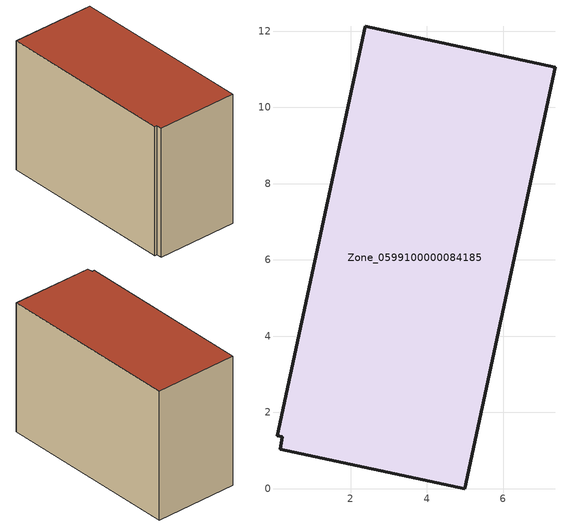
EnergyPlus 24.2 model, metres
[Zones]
Zone_0599100000084185
 floor ground (C_G): 0.16,1.04 0.21,1.36 0.07,1.38 2.38,12.12 7.36,11.05 4.99,0 z0
 wall outside (C_F): 4.99,0 7.36,11.05 2.38,12.12 0.07,1.38 0.21,1.36 0.16,1.04 4.99,0 z0:7.99
 roof outside (C_R): 0.21,1.36 0.16,1.04 4.99,0 7.36,11.05 2.38,12.12 0.07,1.38 z7.99
[BUILDING]
Pand.0599100000084185: North Axis=0; Terrain=City; Loads Convergence Tolerance Value=0.04; Temperature Convergence Tolerance Value=0.4; Solar Distribution=FullExterior; Maximum Number of Warmup Days=25; Minimum Number of Warmup Days=1
[Site:Location]
Rotterdam.The.Hague.AP_ZH_NLD Design_Conditions: Latitude=51.96; Longitude=4.45; Time Zone=1; Elevation=-4.5
[SITE:GROUNDTEMPERATURE:BUILDINGSURFACE]
18, 18, 18, 18, 18, 18, 18, 18, 18, 18, 18, 18
[MATERIAL] Thermal Absorptance=0.9; Solar Absorptance=0.7; Visible Absorptance=0.7
Name | Roughness | Thickness | Conductivity | Density | Specific Heat
G.TI.1975-1991 | MediumSmooth | 0.15 | 0.288461 | 540 | 1210
F.TI.1975-1991 | Rough | 0.3 | 0.230769 | 1920 | 840
R.TI.1975-1991 | MediumRough | 0.2 | 0.153846 | 1500 | 1000
[CONSTRUCTION]
C_G: G.TI.1975-1991
C_F: F.TI.1975-1991
C_R: R.TI.1975-1991
[ZONE]
Zone_0599100000084185: Type=1; Multiplier=1; Ceiling Height=Autocalculate; Volume=Autocalculate; Floor Area=autocalculate; Part of Total Floor Area=Yes
[ZONEINFILTRATION:DESIGNFLOWRATE]
Infil_Zone_0599100000084185: Zone or ZoneList or Space or SpaceList=Zone_0599100000084185; Schedule=AlwaysOn; Design Flow Rate Calculation Method=Flow/Area; Flow Rate per Floor Area=0.003; Constant Term Coefficient=1; Temperature Term Coefficient=0; Velocity Term Coefficient=0; Velocity Squared Term Coefficient=0
[HVACTEMPLATE:ZONE:IDEALLOADSAIRSYSTEM]
Zone_0599100000084185: Maximum Heating Supply Air Temperature=50; Minimum Cooling Supply Air Temperature=13; Maximum Heating Supply Air Humidity Ratio=0.0156; Minimum Cooling Supply Air Humidity Ratio=0.0077; Heating Limit=NoLimit; Cooling Limit=NoLimit; Dehumidification Control Type=ConstantSensibleHeatRatio; Cooling Sensible Heat Ratio=0.7; Dehumidification Setpoint=60; Humidification Control Type=None; Humidification Setpoint=30; Outdoor Air Method=None; Outdoor Air Flow Rate per Person=0.00944; Outdoor Air Flow Rate per Zone Floor Area=0; Outdoor Air Flow Rate per Zone=0; Demand Controlled Ventilation Type=None; Outdoor Air Economizer Type=NoEconomizer; Heat Recovery Type=None; Sensible Heat Recovery Effectiveness=0.7; Latent Heat Recovery Effectiveness=0.65
[ZONECONTROL:THERMOSTAT]
ThermostatControl_Zone_0599100000084185: Zone or ZoneList=Zone_0599100000084185; Control Type Schedule=DualSetpointControlType; Control 1=Thermostat_Zone_0599100000084185; Temperature Difference Between Cutout And Setpoint=0
[THERMOSTATSETPOINT:DUALSETPOINT]
Thermostat_Zone_0599100000084185: Heating Setpoint Temperature Schedule=HeatingSetpoint_Zone_0599100000084185; Cooling Setpoint Temperature Schedule=CoolingSetpoint_Zone_0599100000084185
[SCHEDULE:COMPACT]
HeatingSetpoint_Zone_0599100000084185: Through: 12/31, For: AllDays, Until: 24:00, 21
CoolingSetpoint_Zone_0599100000084185: Through: 12/31, For: AllDays, Until: 24:00, 24
DualSetpointControlType: Through: 12/31, For: AllDays, Until: 24:00, 4
AlwaysOn: Through: 12/31, For: AllDays, Until: 24:00, 1
